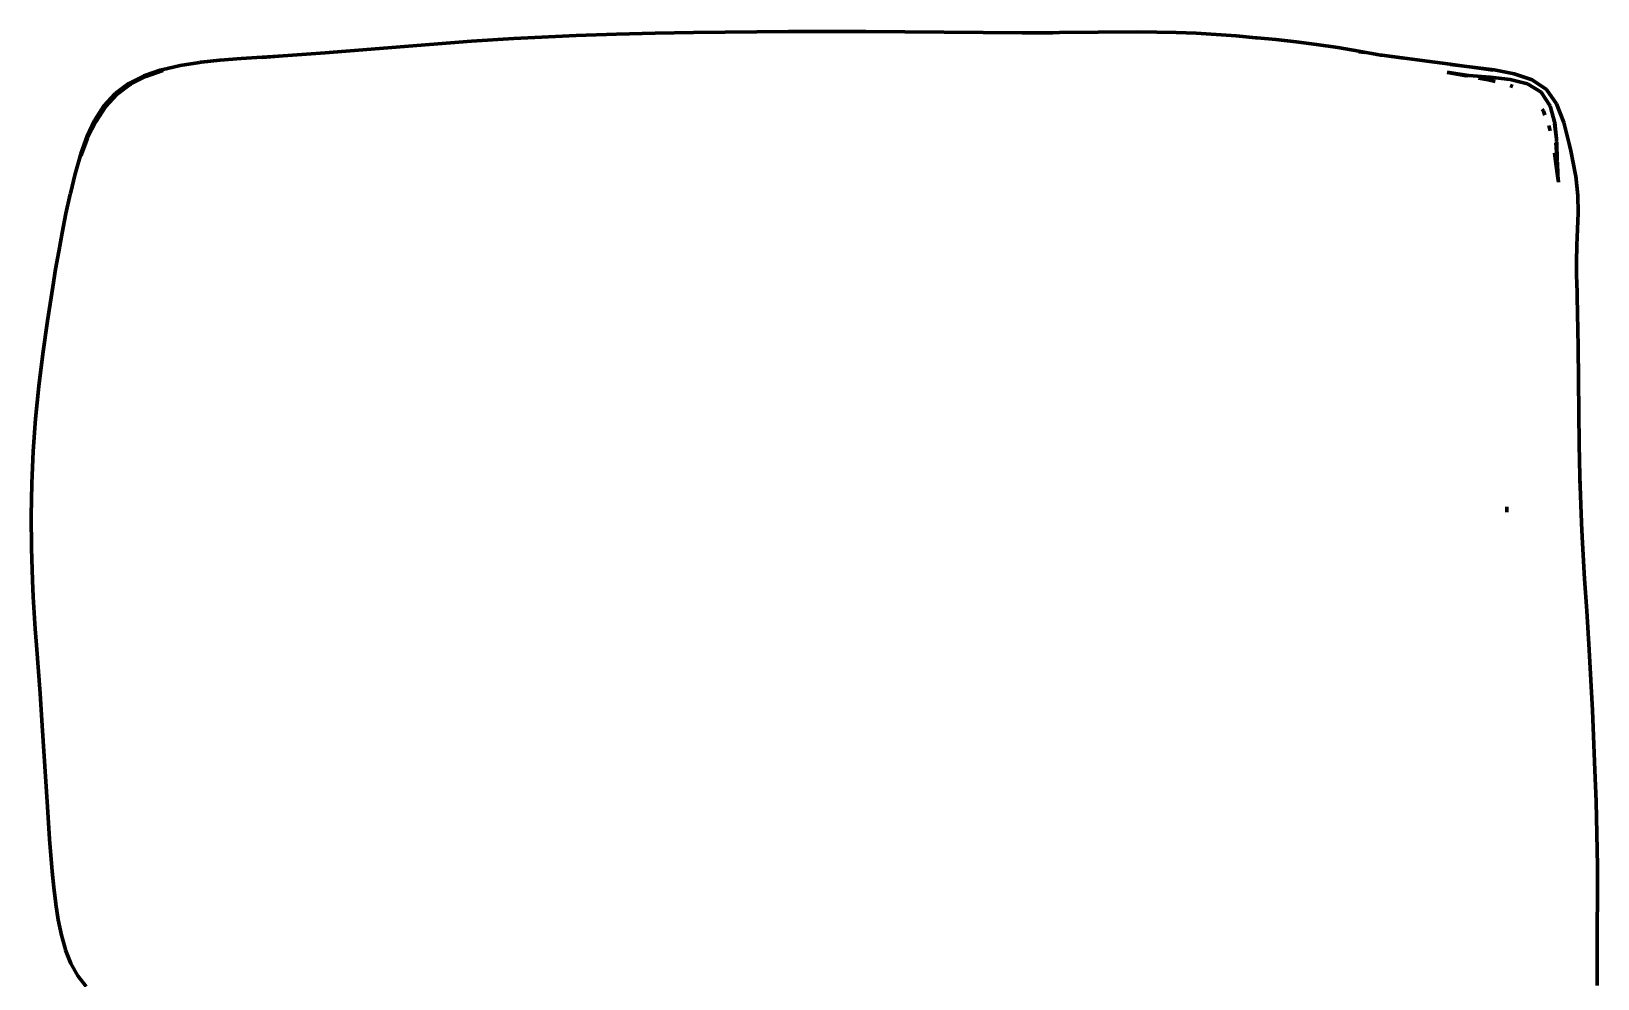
# Model space of a CAD drawing. Header units: millimetres. Extents: x 4307 to 31003, y 2809 to 20009.
# Drawn here: x 6849 to 7731, y 10418 to 10952 of the extents above; entities that cross this region are included whole.
import ezdxf

# ---------------------------------------------------------------- set-up
doc = ezdxf.new("R2010")
doc.units = ezdxf.units.MM
doc.layers.add('ProfileEdges', color=7, linetype='Continuous')

msp = doc.modelspace()

# ---------------------------------------------------------------- linework, layer by layer
at = {"layer": 'ProfileEdges', "lineweight": 211}
for p, q in [((7200.01, 10950.58), (7178.09, 10950.07)), ((7221.49, 10950.91), (7200.01, 10950.58)), ((7275.01, 10951.48), (7221.49, 10950.91)), ((7275.3, 10951.5), (7275.01, 10951.48)), ((7296.95, 10951.63), (7275.3, 10951.5)), ((7296.95, 10951.63), (7318.68, 10951.59)), ((7406.63, 10950.79), (7318.68, 10951.59)), ((7406.63, 10950.79), (7424.04, 10950.87)), ((7418.29, 10950.8), (7424.04, 10950.87)), ((7424.04, 10950.87), (7427.73, 10950.89)), ((7449.45, 10951.21), (7427.73, 10950.89)), ((7449.45, 10951.21), (7471.42, 10951.3)), ((7482.48, 10951.19), (7471.42, 10951.3)), ((7482.48, 10951.19), (7493.47, 10950.96)), ((7493.47, 10950.96), (7504.69, 10950.55)), ((7504.69, 10950.55), (7516.05, 10949.93)), ((7014.03, 10939.55), (7072.78, 10944.23)), ((7072.78, 10944.23), (7096.54, 10946.01)), ((7096.54, 10946.01), (7120.27, 10947.56)), ((7132.23, 10948.21), (7120.27, 10947.56)), ((7132.23, 10948.21), (7143.71, 10948.76)), ((7155.5, 10949.3), (7143.71, 10948.76)), ((7178.09, 10950.07), (7155.5, 10949.3)), ((7527.2, 10949.13), (7516.05, 10949.93)), ((7538.3, 10948.06), (7527.2, 10949.13)), ((7538.51, 10948.04), (7538.3, 10948.06)), ((7538.51, 10948.04), (7539.02, 10947.99)), ((7539.02, 10947.99), (7549.67, 10946.98)), ((7549.67, 10946.98), (7560.97, 10945.68)), ((7572.54, 10944.14), (7560.97, 10945.68)), ((7584.46, 10942.48), (7572.54, 10944.14)), ((7584.46, 10942.48), (7596.43, 10940.47)), ((6943.27, 10934.16), (6932.34, 10932.46)), ((6943.52, 10934.19), (6943.27, 10934.16)), ((6943.52, 10934.19), (6944.11, 10934.25)), ((6944.11, 10934.25), (6954.65, 10935.34)), ((6954.91, 10935.4), (6954.65, 10935.34)), ((6966.77, 10936.27), (6954.91, 10935.4)), ((6966.77, 10936.27), (6990.32, 10937.82)), ((6978.8, 10936.95), (6990.32, 10937.82)), ((6990.32, 10937.82), (7014.03, 10939.55)), ((7025.42, 10940.38), (7014.03, 10939.55)), ((7596.38, 10940.25), (7597.77, 10940.03)), ((7596.43, 10940.47), (7602.56, 10939.28)), ((7599.53, 10939.63), (7596.47, 10940.07)), ((7597.84, 10940.02), (7597.77, 10940.03)), ((7605.66, 10938.74), (7602.56, 10939.28)), ((7606.44, 10938.63), (7605.66, 10938.74)), ((7606.56, 10938.61), (7606.44, 10938.63)), ((7606.56, 10938.61), (7606.85, 10938.6)), ((7606.85, 10938.6), (7608.61, 10938.28)), ((7608.61, 10938.28), (7608.78, 10938.29)), ((7608.78, 10938.29), (7609.04, 10938.25)), ((7609.42, 10938.2), (7609.04, 10938.25)), ((7621.56, 10936.5), (7609.42, 10938.2)), ((7609.42, 10938.2), (7634.82, 10934.9)), ((7647.79, 10933.13), (7634.82, 10934.9)), ((7655.61, 10932.04), (7647.79, 10933.13)), ((7647.95, 10932.99), (7655.61, 10932.04)), ((6903.27, 10922.24), (6911.86, 10926.53)), ((6904.34, 10921.86), (6912.94, 10926.23)), ((6912.45, 10926.72), (6911.86, 10926.53)), ((6921.72, 10929.97), (6912.45, 10926.72)), ((6922.64, 10929.7), (6912.94, 10926.23)), ((6912.94, 10926.23), (6922.63, 10929.66)), ((6912.94, 10926.23), (6913.05, 10926.31)), ((6922.02, 10930.04), (6921.72, 10929.97)), ((6922.02, 10930.04), (6932.34, 10932.46)), ((6922.63, 10929.66), (6922.64, 10929.7)), ((7646.18, 10928.71), (7651.05, 10927.74)), ((7646.18, 10928.71), (7652.03, 10927.61)), ((7654.72, 10927), (7646.23, 10928.36)), ((7651.05, 10927.74), (7646.23, 10928.36)), ((7652.03, 10927.61), (7651.05, 10927.74)), ((7651.05, 10927.74), (7654.72, 10927)), ((7658.41, 10926.78), (7652.03, 10927.61)), ((7652.03, 10927.61), (7657.34, 10926.58)), ((7657.34, 10926.58), (7654.72, 10927)), ((7654.72, 10927), (7656.72, 10926.6)), ((7655.61, 10932.04), (7672.56, 10929.92)), ((7660.17, 10931.4), (7655.61, 10932.04)), ((7657.34, 10926.58), (7657.52, 10926.58)), ((7658.41, 10926.78), (7670.4, 10925.89)), ((7660.17, 10931.4), (7672.04, 10929.79)), ((7663.74, 10925.32), (7669.19, 10924.29)), ((7664.03, 10925.32), (7664.17, 10925.33)), ((7669.51, 10924.4), (7664.17, 10925.33)), ((7673.09, 10923.4), (7669.19, 10924.29)), ((7670.4, 10925.89), (7681.6, 10924.59)), ((7683.93, 10927.77), (7672.56, 10929.92)), ((7691.45, 10922.05), (7681.6, 10924.59)), ((7683.93, 10927.77), (7693.98, 10924.3)), ((7693.98, 10924.3), (7702.05, 10918.92)), ((6895.75, 10916.71), (6889.27, 10909.65)), ((6890.09, 10909.02), (6896.62, 10916.15)), ((6896.71, 10916.14), (6890.22, 10909.03)), ((6895.75, 10916.71), (6903.27, 10922.24)), ((6896.62, 10916.15), (6902.06, 10920.16)), ((6902.06, 10920.16), (6896.71, 10916.14)), ((6902.06, 10920.16), (6904.13, 10921.68)), ((6904.13, 10921.68), (6904.34, 10921.86)), ((7683.11, 10920.62), (7681.55, 10921.19)), ((7699.16, 10917.42), (7691.45, 10922.05)), ((7704.04, 10909.87), (7699.16, 10917.42)), ((7702.05, 10918.92), (7702.08, 10918.88)), ((7707.79, 10910.88), (7702.08, 10918.88)), ((6889.27, 10909.65), (6884.01, 10901.44)), ((6884.71, 10900.79), (6890.09, 10909.02)), ((6890.22, 10909.03), (6884.77, 10900.72)), ((7699.68, 10907.79), (7700.38, 10906.77)), ((7700.38, 10906.77), (7701.23, 10904.48)), ((7704.08, 10909.67), (7704.04, 10909.87)), ((7704.08, 10909.67), (7704.27, 10909.02)), ((7704.27, 10909.02), (7706.58, 10900.47)), ((7706.79, 10900.19), (7704.27, 10909.02)), ((7707.79, 10910.88), (7711.89, 10900.26)), ((6879.91, 10892.59), (6884.01, 10901.44)), ((6880.23, 10891.59), (6884.71, 10900.79)), ((6880.23, 10891.59), (6884.77, 10900.72)), ((7703.38, 10898.7), (7703.66, 10897.94)), ((7703.66, 10897.94), (7704.15, 10895.66)), ((7706.57, 10899.66), (7707.64, 10891.04)), ((7707.64, 10891.04), (7706.79, 10900.19)), ((7715.02, 10887.53), (7711.89, 10900.26)), ((6879.91, 10892.59), (6876.45, 10882.66)), ((6880.17, 10891.46), (6876.46, 10881.57)), ((6880.21, 10891.53), (6880.17, 10891.46)), ((6880.23, 10891.59), (6880.21, 10891.53)), ((7708.15, 10878.5), (7707.42, 10888.9)), ((7707.64, 10891.04), (7707.77, 10889.63)), ((7707.77, 10889.63), (7707.85, 10889.29)), ((7707.85, 10889.29), (7708.15, 10878.5)), ((6876.45, 10882.66), (6874.77, 10876.64)), ((6876.39, 10882.21), (6874.77, 10876.64)), ((7707.42, 10877.28), (7706.53, 10883.26)), ((7715.02, 10887.53), (7715.8, 10884.38)), ((7718.45, 10870.86), (7715.8, 10884.38)), ((6870.5, 10860.32), (6873.25, 10871.42)), ((6874.77, 10876.64), (6873.25, 10871.42)), ((6874.77, 10876.64), (6873.46, 10871.98)), ((7707.42, 10877.28), (7708.55, 10869.21)), ((7707.89, 10877.67), (7708.55, 10869.21)), ((7708.54, 10870.61), (7707.89, 10877.67)), ((7708.15, 10878.5), (7708.16, 10878.35)), ((7708.19, 10877.96), (7708.16, 10878.35)), ((7708.54, 10870.61), (7708.19, 10877.96)), ((7708.7, 10867.24), (7708.54, 10870.61)), ((7708.9, 10866.68), (7708.54, 10870.61)), ((7708.55, 10869.21), (7708.7, 10867.24)), ((7718.6, 10870.04), (7718.45, 10870.86)), ((7719.73, 10859.26), (7718.6, 10870.04)), ((6868.01, 10849), (6870.42, 10859.99)), ((6870.42, 10859.99), (6870.48, 10860.22)), ((6870.48, 10860.22), (6870.5, 10860.32)), ((7719.92, 10849.44), (7719.73, 10859.26)), ((6868.01, 10849), (6865.93, 10838.22)), ((7719.58, 10840.16), (7719.92, 10849.44)), ((6865.93, 10838.22), (6863.98, 10827.73)), ((7719.15, 10831.17), (7719.58, 10840.16)), ((6863.98, 10827.73), (6862.22, 10817.64)), ((7718.96, 10821.83), (7719.14, 10831.01)), ((7719.14, 10831.01), (7719.15, 10831.17)), ((7719, 10821.56), (7718.96, 10821.83)), ((7719.07, 10812.08), (7719, 10821.56)), ((6862.22, 10817.64), (6860.54, 10807.74)), ((7719.09, 10811.94), (7719.07, 10812.08)), ((7719.09, 10811.94), (7719.6, 10792.69)), ((6860.54, 10807.74), (6857.55, 10788.65)), ((7719.95, 10773.99), (7719.6, 10792.69)), ((6854.92, 10770.12), (6857.55, 10788.65)), ((7720.15, 10755.4), (7719.95, 10773.99)), ((6852.68, 10751.78), (6854.92, 10770.12)), ((6852.68, 10751.78), (6850.89, 10733.48)), ((7720.15, 10755.4), (7720.46, 10718.94)), ((6850.89, 10733.48), (6849.61, 10715.2)), ((6848.84, 10696.95), (6849.61, 10715.2)), ((7720.83, 10701.22), (7720.46, 10718.94)), ((7720.6, 10709.87), (7720.83, 10701.22)), ((6848.51, 10678.73), (6848.84, 10696.95)), ((7720.83, 10701.22), (7721.04, 10693.04)), ((7720.83, 10701.22), (7721.34, 10684.98)), ((6848.6, 10660.52), (6848.51, 10678.73)), ((7679.74, 10683.94), (7679.72, 10680.82)), ((7721.34, 10684.98), (7722.01, 10670.11)), ((7722.01, 10670.11), (7722.14, 10667.78)), ((6849.14, 10642.33), (6848.6, 10660.52)), ((7722.14, 10667.78), (7722.18, 10666.85)), ((7723.56, 10643.36), (7722.18, 10666.85)), ((6849.63, 10633.25), (6849.14, 10642.33)), ((7724.73, 10625.31), (7723.56, 10643.36)), ((6850.11, 10624.15), (6849.63, 10633.25)), ((6850.11, 10624.15), (6850.73, 10615.12)), ((7726.11, 10603.43), (7724.73, 10625.31)), ((6850.73, 10615.08), (6850.73, 10615.12)), ((6851.36, 10605.98), (6850.73, 10615.08)), ((6851.36, 10605.98), (6853.41, 10578.72)), ((7727.93, 10569.2), (7726.11, 10603.43)), ((6853.41, 10578.72), (6854.67, 10560.52)), ((7727.93, 10569.2), (7729.36, 10535.58)), ((6857.56, 10515.01), (6854.67, 10560.52)), ((7729.36, 10535.58), (7729.98, 10517.87)), ((6857.56, 10515.01), (6858.8, 10496.75)), ((7729.98, 10517.87), (7730.49, 10499.64)), ((6858.8, 10496.75), (6860.32, 10478.47)), ((7730.82, 10481.58), (7730.49, 10499.64)), ((6861.23, 10469.42), (6860.32, 10478.47)), ((7730.82, 10481.58), (7730.9, 10465.39)), ((6862.32, 10460.39), (6861.23, 10469.42)), ((7730.9, 10465.39), (7730.76, 10458.38)), ((6862.34, 10460.19), (6862.32, 10460.39)), ((6862.34, 10460.19), (6863.65, 10451.28)), ((7730.71, 10452.99), (7730.76, 10458.38)), ((6863.65, 10451.28), (6865.42, 10442.67)), ((7730.56, 10442.68), (7730.71, 10452.99)), ((7730.59, 10439.44), (7730.71, 10452.99)), ((6865.42, 10442.67), (6867.73, 10434.58)), ((7730.66, 10422.3), (7730.59, 10439.44)), ((6867.73, 10434.58), (6867.75, 10434.52)), ((6867.82, 10434.29), (6867.75, 10434.52)), ((6870.82, 10426.69), (6867.82, 10434.29)), ((6870.82, 10426.69), (6874.66, 10419.83)), ((7730.66, 10422.3), (7730.58, 10414.25)), ((6874.66, 10419.83), (6879.48, 10413.85))]:
    msp.add_line(p, q, dxfattribs=at)

doc.saveas('drawing.dxf')
